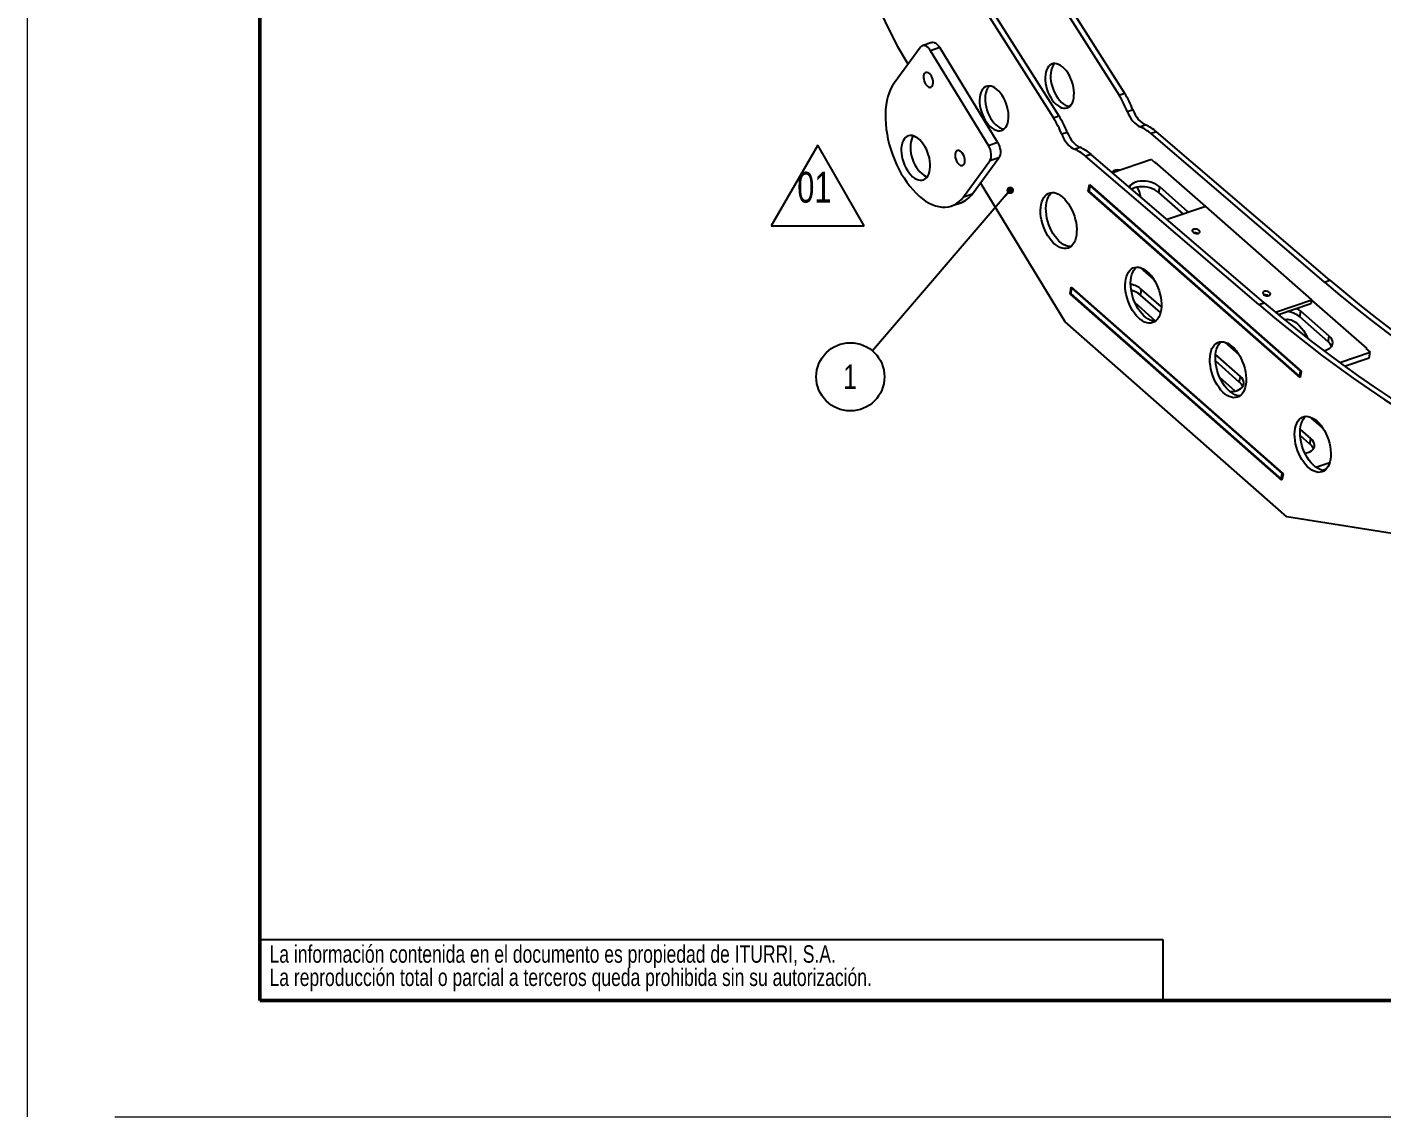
# Model space of a CAD drawing. Header units: millimetres. Extents: x 0 to 420, y 0 to 297.
# Drawn here: x 0 to 116.4, y 0 to 93.7 of the extents above; entities that cross this region are included whole.
import ezdxf

# ---------------------------------------------------------------- set-up
doc = ezdxf.new("R2010")
doc.units = ezdxf.units.MM
doc.layers.add('FORMATO', color=7, linetype='Continuous')
doc.layers.add('SLD-0', color=179, linetype='Continuous')
doc.styles.add('SLDTEXTSTYLE0', font='TXT', dxfattribs={"width": 0.75})
doc.dimstyles.new('SLDDIMSTYLE1', dxfattribs={"dimtxt": 0.18, "dimasz": 0.651282, "dimexe": 0, "dimexo": 0.0625, "dimgap": 0, "dimtad": 0, "dimtih": 1, "dimtoh": 1, "dimdec": 0, "dimrnd": 1e-09, "dimzin": 0, "dimdsep": 46, "dimtxsty": 'Standard', "dimblk1": 'DOT', "dimblk2": 'DOT', "dimsah": 1, "dimcen": 0.09, "dimadec": 0, "dimazin": 0, "dimtfac": 0.651282, "dimtdec": 0, "dimtofl": 0, "dimtmove": 0, "dimatfit": 3, "dimldrblk": 'DOT', "dimfxl": 1, "dimfrac": 2, "dimtolj": 1, "dimtzin": 0, "dimarcsym": 0})

# ---------------------------------------------------------------- blocks, each defined once
blk = doc.blocks.new('SW_NOTE_0_4')
at = {"layer": 'SLD-0', "color": 0, "char_height": 1.5, "attachment_point": 1, "style": 'SLDTEXTSTYLE0'}
for s, insert in [('La información contenida en el documento es propiedad de ITURRI, S.A.', (0, 1.93)), ('La reproducción total o parcial a terceros queda prohibida sin su autorización.', (0, -0.07))]:
    blk.add_mtext(s, dxfattribs=dict(at, insert=insert))
blk = doc.blocks.new('SW_NOTE_0')
at = {"layer": 'FORMATO', "color": 0, "insert": (0, 17.05), "char_height": 13.229, "attachment_point": 1, "style": 'SLDTEXTSTYLE0'}
blk.add_mtext('01', dxfattribs=at)
blk = doc.blocks.new('Simbolo rev1')
at = {"layer": 'FORMATO'}
for p, q in [((201.35, 1620.35), (181.35, 1585.71)), ((221.35, 1585.71), (201.35, 1620.35)), ((181.35, 1585.71), (221.35, 1585.71))]:
    blk.add_line(p, q, dxfattribs=at)
at = {"layer": 'FORMATO', "color": 7}
blk.add_blockref('SW_NOTE_0', (192.56, 1591.9), dxfattribs=at)
blk = doc.blocks.new('SW_NOTE_0_9')
at = {"layer": 'FORMATO', "color": 0}
blk.add_circle((-1.91, -2.23), 2.93, dxfattribs=at)
at = {"layer": 'FORMATO', "color": 0, "insert": (-1.93, -1.16), "char_height": 2.12, "attachment_point": 2, "style": 'SLDTEXTSTYLE0'}
blk.add_mtext('1', dxfattribs=at)
blk = doc.blocks.new('_Dot')
at = {"color": 0, "linetype": 'ByBlock', "lineweight": -2}
blk.add_line((-0.5, 0), (-1, 0), dxfattribs=at)
at = {"color": 0, "linetype": 'ByBlock', "const_width": 0.5}
blk.add_lwpolyline([(-0.25, 0, 1), (0.25, 0, 1)], format="xyb", close=True, dxfattribs=at)

msp = doc.modelspace()

# ---------------------------------------------------------------- linework, layer by layer
at = {"color": 7, "linetype": 'Continuous', "lineweight": 18}
for p, q in [((0, 297), (0, 0)), ((7.53, 0), (420, 0))]:
    msp.add_line(p, q, dxfattribs=at)
at = {"color": 7, "linetype": 'Continuous', "lineweight": 50}
for q in [(20, 287), (410, 10)]:
    msp.add_line((20, 10), q, dxfattribs=at)
at = {"color": 7, "linetype": 'Continuous', "lineweight": 25}
for p, q in [((74.83, 91.96), (51.52, 139.72)), ((81.57, 107.18), (93.85, 87.82)), ((82.04, 107.34), (94.32, 87.98)), ((75.94, 105.24), (88.22, 85.88)), ((76.41, 105.41), (88.69, 86.04)), ((77.74, 92.34), (76.96, 92.07)), ((76.79, 91.94), (74.53, 88.85)), ((75.72, 90.49), (74.83, 91.96)), ((78.44, 91.91), (77.66, 91.64)), ((82.62, 83.5), (77.66, 91.64)), ((83.41, 83.77), (78.44, 91.91)), ((93.85, 87.82), (94.32, 87.98)), ((95.04, 86.56), (94.57, 86.4)), ((88.22, 85.88), (88.69, 86.04)), ((95.64, 85.11), (96.11, 85.27)), ((89.4, 84.62), (88.94, 84.46)), ((97.08, 84.67), (96.61, 84.51)), ((111.5, 71.76), (96.61, 84.51)), ((111.97, 71.92), (97.08, 84.67)), ((82.62, 83.5), (83.41, 83.77)), ((90.01, 83.17), (90.48, 83.34)), ((91.45, 82.73), (90.98, 82.57)), ((106.34, 69.98), (91.45, 82.73)), ((80.49, 79.09), (82.74, 82.17)), ((81.27, 79.35), (83.53, 82.44)), ((83.53, 82.44), (82.74, 82.17)), ((105.87, 69.82), (90.98, 82.57)), ((96.63, 82.29), (93.3, 81.15)), ((96.63, 82.29), (96.99, 81.97)), ((96.93, 82.03), (96.94, 82.07)), ((96.94, 82.07), (101.28, 78.25)), ((96.99, 81.97), (97.03, 81.99)), ((80.49, 79.09), (81.27, 79.35)), ((89.23, 68.35), (81.95, 80.28)), ((91.21, 79.57), (91.31, 80.13)), ((91.21, 79.57), (91.28, 79.59)), ((109.41, 63.54), (91.21, 79.57)), ((91.28, 79.55), (91.36, 80.03)), ((91.28, 79.55), (109.36, 63.63)), ((91.31, 80.13), (109.51, 64.1)), ((91.36, 80.03), (91.4, 80.05)), ((91.36, 80.03), (109.44, 64.11)), ((97.26, 79.46), (97.35, 79.94)), ((99.38, 77.59), (97.26, 79.46)), ((99.77, 77.8), (97.35, 79.94)), ((79.46, 78.3), (80.24, 78.57)), ((101.31, 78.26), (98, 77.12)), ((110.41, 70.24), (101.31, 78.26)), ((99.83, 77.75), (99.77, 77.8)), ((95.67, 73), (96.86, 71.95)), ((89.65, 70.75), (89.75, 71.31)), ((89.72, 70.74), (89.8, 71.22)), ((89.75, 71.31), (107.95, 55.28)), ((89.8, 71.22), (89.84, 71.23)), ((89.8, 71.22), (107.88, 55.3)), ((95.7, 70.64), (95.79, 71.12)), ((97.49, 69.62), (95.79, 71.12)), ((111.5, 71.76), (111.97, 71.92)), ((89.65, 70.75), (89.73, 70.78)), ((107.85, 54.72), (89.65, 70.75)), ((89.72, 70.74), (107.8, 54.82)), ((97, 68.4), (95.23, 69.96)), ((97.42, 69.13), (95.7, 70.64)), ((105.87, 69.82), (106.34, 69.98)), ((107.29, 69.17), (110.41, 70.24)), ((107.55, 68.96), (110.35, 69.92)), ((110.41, 70.24), (110.35, 69.92)), ((110.4, 70.21), (115.14, 66.04)), ((109.39, 68.77), (109.48, 69.25)), ((111.82, 66.63), (109.39, 68.77)), ((111.9, 67.11), (109.48, 69.25)), ((108.27, 51.58), (89.23, 68.35)), ((108.16, 68.45), (108.29, 68.57)), ((102.95, 66.59), (104.14, 65.54)), ((111.82, 66.63), (111.9, 67.11)), ((104.28, 63.64), (102.15, 65.52)), ((112.82, 64.83), (115.44, 65.73)), ((113.24, 64.52), (115.35, 65.25)), ((115.11, 66.06), (115.07, 66.05)), ((115.07, 66.05), (115.44, 65.73)), ((115.14, 66.04), (115.13, 66)), ((115.35, 65.25), (115.44, 65.73)), ((104.19, 63.16), (102.14, 64.97)), ((109.36, 63.63), (109.44, 64.11)), ((109.51, 64.1), (109.41, 63.54)), ((109.48, 64.12), (109.44, 64.11)), ((103.83, 62.39), (102.51, 63.55)), ((104.19, 63.16), (104.28, 63.64)), ((109.43, 63.66), (109.36, 63.63)), ((110.23, 60.17), (111.42, 59.13)), ((110.35, 58.3), (109.42, 59.11)), ((110.26, 57.82), (109.42, 58.56)), ((110.26, 57.82), (110.35, 58.3)), ((109.89, 57.04), (109.79, 57.14)), ((110.76, 55.84), (111.97, 56.26)), ((107.8, 54.82), (107.88, 55.3)), ((107.87, 54.84), (107.8, 54.82)), ((107.95, 55.28), (107.85, 54.72)), ((107.92, 55.31), (107.88, 55.3)), ((111.32, 55.58), (111.69, 55.71)), ((111.56, 55.58), (111.49, 55.64)), ((127.54, 48.52), (108.27, 51.58))]:
    msp.add_line(p, q, dxfattribs=at)
at = {"color": 8, "linetype": 'Continuous', "lineweight": 25}
msp.add_line((99.76, 77.73), (99.77, 77.8), dxfattribs=at)
at = {"color": 7, "linetype": 'Continuous', "lineweight": 25, "flags": 128}
for points in [[(77.66, 91.64), (77.55, 91.79), (77.44, 91.92), (77.32, 92.01), (77.2, 92.07), (77.08, 92.09), (76.97, 92.08), (76.87, 92.03), (76.79, 91.94)], [(77.74, 92.34), (77.75, 92.35), (77.86, 92.36), (77.98, 92.34), (78.1, 92.28), (78.22, 92.18), (78.34, 92.06), (78.44, 91.91)], [(77.13, 89.68), (77.08, 89.59), (77.05, 89.47), (77.04, 89.33), (77.06, 89.18), (77.1, 89.03), (77.15, 88.89), (77.23, 88.76), (77.32, 88.64), (77.41, 88.56), (77.51, 88.51), (77.6, 88.49), (77.69, 88.5), (77.77, 88.55), (77.83, 88.63), (77.86, 88.74), (77.88, 88.87), (77.88, 89.01), (77.85, 89.16), (77.8, 89.31), (77.74, 89.45), (77.65, 89.57), (77.56, 89.67), (77.47, 89.74), (77.37, 89.78), (77.28, 89.78), (77.2, 89.75), (77.13, 89.68)], [(87.61, 89.98), (87.55, 89.79), (87.52, 89.58), (87.5, 89.35), (87.51, 89.1), (87.53, 88.85), (87.58, 88.59), (87.65, 88.34), (87.74, 88.09), (87.85, 87.84), (87.98, 87.61), (88.11, 87.4), (88.26, 87.22), (88.42, 87.05), (88.58, 86.92), (88.75, 86.81), (88.91, 86.74), (89.08, 86.7), (89.23, 86.69), (89.38, 86.72), (89.52, 86.78), (89.64, 86.88), (89.75, 87.01), (89.84, 87.16), (89.91, 87.34), (89.96, 87.55), (89.98, 87.77), (89.99, 88.01), (89.97, 88.26), (89.93, 88.51), (89.87, 88.77), (89.79, 89.02), (89.69, 89.27), (89.58, 89.51), (89.45, 89.73), (89.3, 89.93), (89.15, 90.1), (88.99, 90.25), (88.82, 90.37), (88.66, 90.46), (88.49, 90.52), (88.33, 90.54), (88.18, 90.53), (88.04, 90.49), (87.91, 90.41), (87.79, 90.29), (87.69, 90.15), (87.61, 89.98)], [(88.08, 90.15), (88.02, 89.95), (87.98, 89.74), (87.97, 89.51), (87.97, 89.26), (88, 89.01), (88.05, 88.75), (88.12, 88.5), (88.21, 88.25), (88.32, 88), (88.45, 87.78), (88.58, 87.57), (88.73, 87.38), (88.89, 87.21), (89.05, 87.08), (89.22, 86.97), (89.38, 86.9), (89.55, 86.86), (89.61, 86.85)], [(74.53, 88.85), (74.36, 88.6), (74.22, 88.33), (74.09, 88.02), (73.99, 87.69), (73.9, 87.35), (73.84, 86.98), (73.79, 86.59), (73.77, 86.19), (73.77, 85.77), (73.8, 85.35), (73.84, 84.91), (73.91, 84.47), (73.99, 84.03), (74.1, 83.59), (74.23, 83.15), (74.38, 82.71), (74.54, 82.29), (74.72, 81.87), (74.92, 81.46), (75.14, 81.07), (75.37, 80.7), (75.61, 80.34), (75.86, 80.01), (76.12, 79.7), (76.39, 79.41), (76.67, 79.15), (76.95, 78.92), (77.23, 78.72), (77.52, 78.55), (77.8, 78.41), (78.09, 78.31), (78.37, 78.24), (78.65, 78.2), (78.92, 78.19), (79.18, 78.22), (79.43, 78.29), (79.67, 78.38), (79.89, 78.51), (80.11, 78.67), (80.31, 78.86), (80.49, 79.09)], [(81.98, 88.05), (81.92, 87.85), (81.88, 87.64), (81.87, 87.41), (81.87, 87.16), (81.9, 86.91), (81.95, 86.65), (82.02, 86.4), (82.11, 86.15), (82.22, 85.9), (82.34, 85.68), (82.48, 85.47), (82.63, 85.28), (82.79, 85.11), (82.95, 84.98), (83.12, 84.87), (83.28, 84.8), (83.45, 84.76), (83.6, 84.75), (83.75, 84.78), (83.89, 84.85), (84.01, 84.94), (84.12, 85.07), (84.21, 85.22), (84.28, 85.41), (84.33, 85.61), (84.35, 85.83), (84.36, 86.07), (84.34, 86.32), (84.3, 86.57), (84.24, 86.83), (84.16, 87.09), (84.06, 87.33), (83.94, 87.57), (83.81, 87.79), (83.67, 87.99), (83.52, 88.17), (83.36, 88.32), (83.19, 88.44), (83.02, 88.53), (82.86, 88.58), (82.7, 88.6), (82.55, 88.59), (82.4, 88.55), (82.27, 88.47), (82.16, 88.36), (82.06, 88.22), (81.98, 88.05)], [(82.45, 88.21), (82.39, 88.02), (82.35, 87.8), (82.34, 87.57), (82.34, 87.33), (82.37, 87.07), (82.42, 86.82), (82.49, 86.56), (82.58, 86.31), (82.69, 86.07), (82.81, 85.84), (82.95, 85.63), (83.1, 85.44), (83.26, 85.28), (83.42, 85.14), (83.59, 85.03), (83.75, 84.96), (83.92, 84.92), (83.98, 84.92)], [(94.57, 86.4), (94.67, 86.17), (94.78, 85.96), (94.9, 85.76), (95.04, 85.58), (95.19, 85.43), (95.34, 85.29), (95.49, 85.19), (95.64, 85.11)], [(95.04, 86.56), (95.14, 86.33), (95.25, 86.12), (95.37, 85.92), (95.51, 85.74), (95.66, 85.59), (95.81, 85.46), (95.96, 85.35), (96.11, 85.27)], [(75.39, 84.05), (75.29, 83.9), (75.22, 83.72), (75.17, 83.52), (75.14, 83.3), (75.13, 83.07), (75.15, 82.82), (75.18, 82.56), (75.24, 82.31), (75.32, 82.05), (75.42, 81.8), (75.53, 81.56), (75.66, 81.34), (75.8, 81.14), (75.95, 80.96), (76.11, 80.81), (76.28, 80.68), (76.45, 80.59), (76.61, 80.53), (76.77, 80.5), (76.93, 80.51), (77.07, 80.55), (77.2, 80.63), (77.32, 80.73), (77.42, 80.87), (77.5, 81.04), (77.56, 81.23), (77.6, 81.44), (77.62, 81.67), (77.62, 81.91), (77.59, 82.16), (77.55, 82.42), (77.48, 82.67), (77.39, 82.93), (77.29, 83.17), (77.16, 83.4), (77.03, 83.61), (76.88, 83.8), (76.72, 83.97), (76.56, 84.11), (76.4, 84.22), (76.23, 84.3), (76.07, 84.34), (75.91, 84.35), (75.76, 84.33), (75.62, 84.27), (75.5, 84.18), (75.39, 84.05)], [(76.17, 84.32), (76.08, 84.17), (76, 83.99), (75.95, 83.79), (75.92, 83.57), (75.92, 83.33), (75.93, 83.09), (75.97, 82.83), (76.02, 82.57), (76.1, 82.32), (76.2, 82.07), (76.31, 81.83), (76.44, 81.61), (76.58, 81.41), (76.74, 81.23), (76.9, 81.08), (77.06, 80.95), (77.23, 80.86), (77.38, 80.8)], [(88.94, 84.46), (89.03, 84.23), (89.15, 84.02), (89.27, 83.82), (89.41, 83.64), (89.55, 83.49), (89.7, 83.36), (89.86, 83.25), (90.01, 83.17)], [(89.4, 84.62), (89.5, 84.4), (89.62, 84.18), (89.74, 83.98), (89.88, 83.81), (90.02, 83.65), (90.17, 83.52), (90.33, 83.41), (90.48, 83.34)], [(79.85, 82.96), (79.8, 82.86), (79.77, 82.74), (79.77, 82.61), (79.78, 82.46), (79.82, 82.31), (79.88, 82.16), (79.95, 82.03), (80.04, 81.92), (80.13, 81.83), (80.23, 81.78), (80.33, 81.76), (80.41, 81.77), (80.49, 81.82), (80.55, 81.9), (80.59, 82.01), (80.61, 82.14), (80.6, 82.28), (80.57, 82.43), (80.53, 82.58), (80.46, 82.72), (80.38, 82.85), (80.29, 82.94), (80.19, 83.01), (80.09, 83.05), (80, 83.05), (79.92, 83.02), (79.85, 82.96)], [(82.74, 82.17), (82.81, 82.29), (82.85, 82.43), (82.87, 82.6), (82.87, 82.78), (82.84, 82.96), (82.79, 83.15), (82.71, 83.33), (82.62, 83.5)], [(83.41, 83.77), (83.5, 83.6), (83.57, 83.42), (83.62, 83.23), (83.65, 83.05), (83.65, 82.87), (83.63, 82.7), (83.59, 82.56), (83.53, 82.44)], [(93.57, 81.24), (93.6, 81.27), (93.73, 81.39)], [(97.35, 79.94), (97.19, 80.06), (97.01, 80.17), (96.8, 80.26), (96.59, 80.33), (96.36, 80.39), (96.13, 80.42), (95.89, 80.43), (95.67, 80.42), (95.46, 80.39), (95.26, 80.34), (95.09, 80.26), (94.94, 80.17), (94.83, 80.07), (94.75, 79.95), (94.73, 79.92)], [(90.07, 75.33), (89.99, 75.15), (89.88, 74.98), (89.76, 74.85), (89.62, 74.75), (89.47, 74.68), (89.31, 74.64), (89.13, 74.64), (88.96, 74.67), (88.77, 74.73), (88.59, 74.83), (88.41, 74.96), (88.23, 75.11), (88.05, 75.3), (87.89, 75.51), (87.73, 75.74), (87.59, 75.98), (87.46, 76.25), (87.35, 76.52), (87.26, 76.8), (87.19, 77.09), (87.14, 77.37), (87.11, 77.65), (87.1, 77.92), (87.12, 78.18), (87.15, 78.43), (87.21, 78.65), (87.29, 78.85), (87.38, 79.03), (87.5, 79.17), (87.63, 79.29), (87.77, 79.38), (87.93, 79.43), (88.1, 79.45), (88.27, 79.44), (88.45, 79.39), (88.64, 79.31), (88.82, 79.2), (89, 79.05), (89.18, 78.88), (89.35, 78.69), (89.51, 78.47), (89.66, 78.23), (89.79, 77.97), (89.91, 77.7), (90.01, 77.42), (90.09, 77.14), (90.16, 76.86), (90.2, 76.57), (90.22, 76.3), (90.21, 76.03), (90.19, 75.78), (90.14, 75.55), (90.07, 75.33)], [(89.69, 74.8), (89.6, 74.8), (89.43, 74.83), (89.24, 74.89), (89.06, 74.99), (88.87, 75.12), (88.69, 75.28), (88.52, 75.46), (88.36, 75.67), (88.2, 75.9), (88.06, 76.15), (87.93, 76.41), (87.82, 76.68), (87.73, 76.97), (87.66, 77.25), (87.61, 77.53), (87.58, 77.81), (87.57, 78.09), (87.59, 78.34), (87.62, 78.59), (87.68, 78.81), (87.75, 79.01), (87.85, 79.19), (87.97, 79.33), (88.09, 79.45)], [(97.26, 79.46), (97.1, 79.58), (96.92, 79.69), (96.72, 79.78), (96.5, 79.85), (96.27, 79.91), (96.04, 79.94), (95.81, 79.95), (95.58, 79.94), (95.37, 79.91), (95.18, 79.86), (95, 79.78), (94.94, 79.74)], [(100.67, 75.94), (100.74, 75.98), (100.79, 76.03), (100.8, 76.09), (100.77, 76.16), (100.71, 76.22), (100.63, 76.26), (100.53, 76.3), (100.42, 76.31), (100.32, 76.3), (100.24, 76.27), (100.18, 76.23), (100.15, 76.17), (100.16, 76.1), (100.21, 76.04), (100.28, 75.99), (100.37, 75.95), (100.47, 75.92), (100.58, 75.92), (100.67, 75.94)], [(100.51, 75.92), (100.45, 75.94), (100.38, 75.94)], [(97.35, 68.92), (97.27, 68.73), (97.16, 68.57), (97.04, 68.44), (96.9, 68.34), (96.75, 68.27), (96.59, 68.23), (96.41, 68.23), (96.24, 68.26), (96.05, 68.32), (95.87, 68.42), (95.68, 68.55), (95.5, 68.7), (95.33, 68.89), (95.17, 69.09), (95.01, 69.32), (94.87, 69.57), (94.74, 69.84), (94.63, 70.11), (94.54, 70.39), (94.47, 70.68), (94.42, 70.96), (94.39, 71.24), (94.38, 71.51), (94.4, 71.77), (94.43, 72.01), (94.49, 72.24), (94.57, 72.44), (94.66, 72.61), (94.78, 72.76), (94.91, 72.88), (95.05, 72.97), (95.21, 73.02), (95.38, 73.04), (95.55, 73.03), (95.73, 72.98), (95.92, 72.9), (96.1, 72.79), (96.28, 72.64), (96.46, 72.47), (96.63, 72.28), (96.79, 72.06), (96.94, 71.82), (97.07, 71.56), (97.19, 71.29), (97.29, 71.01), (97.37, 70.73), (97.44, 70.44), (97.48, 70.16), (97.5, 69.88), (97.49, 69.62), (97.47, 69.37), (97.42, 69.13), (97.35, 68.92)], [(96.97, 68.39), (96.88, 68.39), (96.71, 68.42), (96.52, 68.48), (96.34, 68.58), (96.15, 68.71), (95.97, 68.86), (95.8, 69.05), (95.63, 69.26), (95.48, 69.49), (95.34, 69.73), (95.21, 70), (95.1, 70.27), (95.01, 70.55), (94.94, 70.84), (94.89, 71.12), (94.86, 71.4), (94.85, 71.67), (94.87, 71.93), (94.9, 72.18), (94.96, 72.4), (95.03, 72.6), (95.13, 72.78), (95.25, 72.92), (95.37, 73.04)], [(111.5, 71.76), (112.84, 70.63), (114.19, 69.53), (115.54, 68.46), (116.89, 67.42), (118.25, 66.41), (119.61, 65.43), (120.97, 64.49), (122.34, 63.58), (123.7, 62.7), (125.07, 61.85), (126.44, 61.04), (127.81, 60.26), (129.18, 59.51), (130.55, 58.8), (131.92, 58.12)], [(111.97, 71.92), (113.31, 70.79), (114.66, 69.69), (116.01, 68.62), (117.36, 67.58), (118.72, 66.57), (120.08, 65.6), (121.44, 64.65), (122.8, 63.74), (124.17, 62.86), (125.54, 62.01), (126.91, 61.2), (128.28, 60.42), (129.65, 59.67), (131.02, 58.96), (132.39, 58.28)], [(106.74, 70.6), (106.81, 70.64), (106.85, 70.69), (106.86, 70.75), (106.84, 70.81), (106.78, 70.87), (106.7, 70.92), (106.6, 70.95), (106.49, 70.97), (106.39, 70.96), (106.31, 70.93), (106.25, 70.88), (106.22, 70.82), (106.23, 70.76), (106.27, 70.7), (106.34, 70.64), (106.44, 70.6), (106.54, 70.58), (106.65, 70.58), (106.74, 70.6)], [(106.34, 69.98), (107.68, 68.85), (109.02, 67.75), (110.37, 66.68), (111.73, 65.64), (113.08, 64.63), (114.44, 63.66), (115.81, 62.71), (117.17, 61.8), (118.54, 60.92), (119.91, 60.07), (121.28, 59.26), (122.65, 58.48), (124.02, 57.73), (125.39, 57.02), (126.76, 56.34)], [(106.57, 70.58), (106.52, 70.59), (106.45, 70.6)], [(105.87, 69.82), (107.21, 68.69), (108.55, 67.59), (109.9, 66.52), (111.26, 65.48), (112.62, 64.47), (113.98, 63.5), (115.34, 62.55), (116.7, 61.64), (118.07, 60.76), (119.44, 59.91), (120.81, 59.1), (122.18, 58.32), (123.55, 57.57), (124.92, 56.86), (126.29, 56.18)], [(108.07, 68.53), (108.12, 68.55), (108.29, 68.57), (108.46, 68.55), (108.65, 68.5), (108.83, 68.42), (109.01, 68.31), (109.2, 68.17), (109.37, 68), (109.54, 67.8), (109.7, 67.58), (109.85, 67.34), (109.99, 67.09), (110.06, 66.93)], [(104.63, 62.51), (104.55, 62.32), (104.44, 62.16), (104.32, 62.03), (104.18, 61.92), (104.03, 61.85), (103.87, 61.82), (103.69, 61.81), (103.52, 61.85), (103.33, 61.91), (103.15, 62.01), (102.96, 62.13), (102.78, 62.29), (102.61, 62.47), (102.45, 62.68), (102.29, 62.91), (102.15, 63.16), (102.02, 63.42), (101.91, 63.7), (101.82, 63.98), (101.75, 64.27), (101.7, 64.55), (101.67, 64.83), (101.66, 65.1), (101.68, 65.36), (101.71, 65.6), (101.77, 65.83), (101.84, 66.03), (101.94, 66.2), (102.06, 66.35), (102.19, 66.47), (102.33, 66.55), (102.49, 66.61), (102.66, 66.63), (102.83, 66.61), (103.01, 66.57), (103.2, 66.49), (103.38, 66.37), (103.56, 66.23), (103.74, 66.06), (103.91, 65.86), (104.07, 65.64), (104.22, 65.4), (104.35, 65.15), (104.47, 64.88), (104.57, 64.6), (104.65, 64.32), (104.72, 64.03), (104.76, 63.75), (104.77, 63.47), (104.77, 63.21), (104.75, 62.96), (104.7, 62.72), (104.63, 62.51)], [(104.25, 61.97), (104.16, 61.98), (103.98, 62.01), (103.8, 62.07), (103.62, 62.17), (103.43, 62.3), (103.25, 62.45), (103.08, 62.64), (102.91, 62.84), (102.76, 63.07), (102.62, 63.32), (102.49, 63.59), (102.38, 63.86), (102.29, 64.14), (102.22, 64.43), (102.17, 64.71), (102.14, 64.99), (102.13, 65.26), (102.14, 65.52), (102.18, 65.76), (102.24, 65.99), (102.31, 66.19), (102.41, 66.36), (102.52, 66.51), (102.65, 66.63)], [(111.44, 65.86), (111.45, 65.86), (111.64, 65.91), (111.81, 65.98), (111.96, 66.07), (112.07, 66.18), (112.16, 66.3), (112.2, 66.43), (112.22, 66.57), (112.19, 66.71), (112.13, 66.85), (112.03, 66.98), (111.9, 67.11)], [(103.37, 62.34), (103.38, 62.34), (103.61, 62.35), (103.82, 62.39), (104.02, 62.44), (104.19, 62.51), (104.33, 62.6), (104.45, 62.71), (104.53, 62.83), (104.58, 62.96), (104.59, 63.1), (104.56, 63.24), (104.5, 63.38), (104.41, 63.51), (104.28, 63.64)], [(111.91, 56.1), (111.83, 55.91), (111.72, 55.75), (111.6, 55.61), (111.46, 55.51), (111.31, 55.44), (111.15, 55.41), (110.97, 55.4), (110.8, 55.43), (110.61, 55.5), (110.43, 55.59), (110.24, 55.72), (110.06, 55.88), (109.89, 56.06), (109.73, 56.27), (109.57, 56.5), (109.43, 56.75), (109.3, 57.01), (109.19, 57.29), (109.1, 57.57), (109.03, 57.85), (108.98, 58.14), (108.95, 58.42), (108.94, 58.69), (108.96, 58.95), (108.99, 59.19), (109.05, 59.41), (109.12, 59.61), (109.22, 59.79), (109.34, 59.94), (109.47, 60.06), (109.61, 60.14), (109.77, 60.2), (109.94, 60.22), (110.11, 60.2), (110.29, 60.15), (110.48, 60.07), (110.66, 59.96), (110.84, 59.82), (111.02, 59.65), (111.19, 59.45), (111.35, 59.23), (111.5, 58.99), (111.63, 58.74), (111.75, 58.47), (111.85, 58.19), (111.93, 57.9), (112, 57.62), (112.04, 57.34), (112.05, 57.06), (112.05, 56.8), (112.03, 56.54), (111.98, 56.31), (111.91, 56.1)], [(111.53, 55.56), (111.44, 55.56), (111.26, 55.6), (111.08, 55.66), (110.9, 55.76), (110.71, 55.88), (110.53, 56.04), (110.36, 56.22), (110.19, 56.43), (110.04, 56.66), (109.9, 56.91), (109.77, 57.17), (109.66, 57.45), (109.57, 57.73), (109.5, 58.01), (109.45, 58.3), (109.42, 58.58), (109.41, 58.85), (109.42, 59.11), (109.46, 59.35), (109.52, 59.58), (109.59, 59.78), (109.69, 59.95), (109.8, 60.1), (109.93, 60.22)], [(109.84, 57.03), (109.89, 57.04), (110.08, 57.1), (110.25, 57.17), (110.4, 57.26), (110.52, 57.37), (110.6, 57.49), (110.65, 57.62), (110.66, 57.75), (110.63, 57.89), (110.57, 58.03), (110.47, 58.17), (110.35, 58.3)]]:
    msp.add_lwpolyline(points, dxfattribs=at)
at = {"color": 7, "linetype": 'Continuous', "lineweight": 25}
for centre, radius, start, end in [((89, 89.82), 0.974, 132.3242, 160.578), ((83.37, 87.88), 0.974, 132.3242, 160.578), ((86.79, 83.36), 8.35, 21.3062, 32.2144), ((87.26, 83.53), 8.35, 21.3062, 32.2144), ((81.15, 81.43), 8.35, 21.3062, 32.2144), ((81.62, 81.59), 8.35, 21.3062, 32.2144), ((94.29, 81.87), 3.51, 48.6202, 67.3162), ((94.76, 82.03), 3.51, 48.6202, 67.3162), ((88.66, 79.94), 3.51, 48.6202, 67.3162), ((89.13, 80.1), 3.51, 48.6202, 67.3162), ((93.75, 80.55), 0.842, 77.0215, 128.5607), ((79.5, 80.59), 2.15, 290.0436, 325.0507), ((91.45, 78), 4.41, 13.9112, 25.7443), ((100.36, 75.46), 0.527, 61.7109, 98.2287), ((94.45, 69.49), 2.11, 50.7328, 79.0587), ((94.39, 69.05), 2.06, 50.58, 75.7019), ((106.43, 70.12), 0.527, 61.7109, 98.2287), ((108.03, 67.09), 2.16, 50.9907, 81.8249), ((108.33, 67.91), 1.76, 49.3941, 63.8464), ((111.26, 65.94), 0.887, 18.2202, 51.2425), ((103.64, 62.47), 0.887, 18.2202, 51.2425), ((109.71, 57.13), 0.887, 18.2202, 51.2425)]:
    msp.add_arc(centre, radius, start, end, dxfattribs=at)
at = {"layer": 'SLD-0'}
for p, q in [((20, 15.25), (97.63, 15.25)), ((97.63, 15.25), (97.63, 10))]:
    msp.add_line(p, q, dxfattribs=at)

# ---------------------------------------------------------------- block references
at = {"layer": 'FORMATO', "xscale": 0.2, "yscale": 0.2, "zscale": 0.2}
msp.add_blockref('Simbolo rev1', (27.68, -240.56), dxfattribs=at)
at = {"layer": 'FORMATO', "color": 7}
msp.add_blockref('SW_NOTE_0_9', (72.67, 65.84), dxfattribs=at)
at = {"layer": 'SLD-0'}
msp.add_blockref('SW_NOTE_0_4', (20.84, 12.82), dxfattribs=at)

# ---------------------------------------------------------------- leaders
at = {"layer": 'FORMATO', "color": 7}
msp.add_leader([(84.5, 79.64), (72.67, 65.84)], dimstyle='SLDDIMSTYLE1', dxfattribs=at)

doc.saveas('drawing.dxf')
